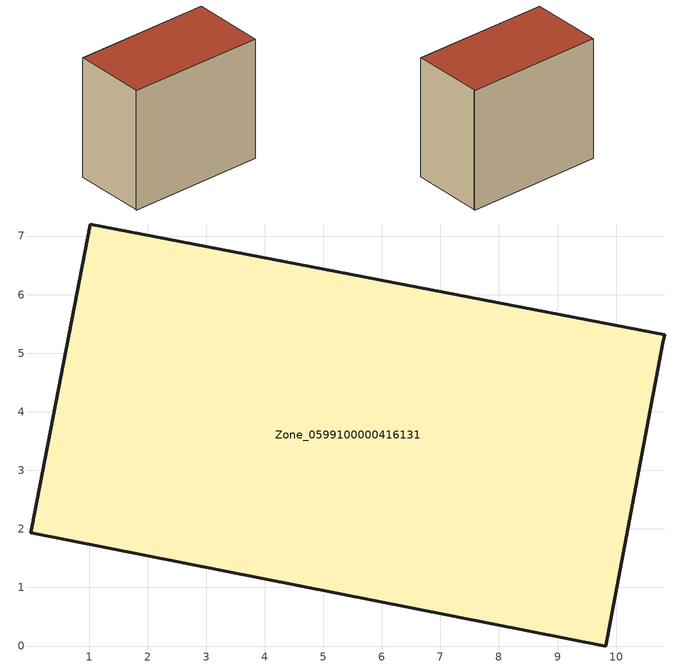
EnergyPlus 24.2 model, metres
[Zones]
Zone_0599100000416131
 floor ground (C_G): 9.82,0 0.01,1.94 0.03,2.02 1.02,7.21 10.83,5.31 10.8,5.17 z0
 wall outside (C_F): 0.03,2.02 0.01,1.94 9.82,0 10.8,5.17 10.83,5.31 1.02,7.21 0.03,2.02 z0:8.97
 roof outside (C_R): 0.01,1.94 9.82,0 10.8,5.17 10.83,5.31 1.02,7.21 0.03,2.02 z8.97
[BUILDING]
Pand.0599100000416131: North Axis=0; Terrain=City; Loads Convergence Tolerance Value=0.04; Temperature Convergence Tolerance Value=0.4; Solar Distribution=FullExterior; Maximum Number of Warmup Days=25; Minimum Number of Warmup Days=1
[Site:Location]
Rotterdam.The.Hague.AP_ZH_NLD Design_Conditions: Latitude=51.96; Longitude=4.45; Time Zone=1; Elevation=-4.5
[SITE:GROUNDTEMPERATURE:BUILDINGSURFACE]
18, 18, 18, 18, 18, 18, 18, 18, 18, 18, 18, 18
[MATERIAL] Thermal Absorptance=0.9; Solar Absorptance=0.7; Visible Absorptance=0.7
Name | Roughness | Thickness | Conductivity | Density | Specific Heat
G.TI.1992-2005 | MediumSmooth | 0.15 | 0.06 | 540 | 1210
F.TI.1992-2005 | Rough | 0.3 | 0.12 | 1920 | 840
R.TI.1992-2005 | MediumRough | 0.2 | 0.08 | 1500 | 1000
[CONSTRUCTION]
C_G: G.TI.1992-2005
C_F: F.TI.1992-2005
C_R: R.TI.1992-2005
[ZONE]
Zone_0599100000416131: Type=1; Multiplier=1; Ceiling Height=Autocalculate; Volume=Autocalculate; Floor Area=autocalculate; Part of Total Floor Area=Yes
[ZONEINFILTRATION:DESIGNFLOWRATE]
Infil_Zone_0599100000416131: Zone or ZoneList or Space or SpaceList=Zone_0599100000416131; Schedule=AlwaysOn; Design Flow Rate Calculation Method=Flow/Area; Flow Rate per Floor Area=0.0015; Constant Term Coefficient=1; Temperature Term Coefficient=0; Velocity Term Coefficient=0; Velocity Squared Term Coefficient=0
[HVACTEMPLATE:ZONE:IDEALLOADSAIRSYSTEM]
Zone_0599100000416131: Maximum Heating Supply Air Temperature=50; Minimum Cooling Supply Air Temperature=13; Maximum Heating Supply Air Humidity Ratio=0.0156; Minimum Cooling Supply Air Humidity Ratio=0.0077; Heating Limit=NoLimit; Cooling Limit=NoLimit; Dehumidification Control Type=ConstantSensibleHeatRatio; Cooling Sensible Heat Ratio=0.7; Dehumidification Setpoint=60; Humidification Control Type=None; Humidification Setpoint=30; Outdoor Air Method=None; Outdoor Air Flow Rate per Person=0.00944; Outdoor Air Flow Rate per Zone Floor Area=0; Outdoor Air Flow Rate per Zone=0; Demand Controlled Ventilation Type=None; Outdoor Air Economizer Type=NoEconomizer; Heat Recovery Type=None; Sensible Heat Recovery Effectiveness=0.7; Latent Heat Recovery Effectiveness=0.65
[ZONECONTROL:THERMOSTAT]
ThermostatControl_Zone_0599100000416131: Zone or ZoneList=Zone_0599100000416131; Control Type Schedule=DualSetpointControlType; Control 1=Thermostat_Zone_0599100000416131; Temperature Difference Between Cutout And Setpoint=0
[THERMOSTATSETPOINT:DUALSETPOINT]
Thermostat_Zone_0599100000416131: Heating Setpoint Temperature Schedule=HeatingSetpoint_Zone_0599100000416131; Cooling Setpoint Temperature Schedule=CoolingSetpoint_Zone_0599100000416131
[SCHEDULE:COMPACT]
HeatingSetpoint_Zone_0599100000416131: Through: 12/31, For: AllDays, Until: 24:00, 21
CoolingSetpoint_Zone_0599100000416131: Through: 12/31, For: AllDays, Until: 24:00, 24
DualSetpointControlType: Through: 12/31, For: AllDays, Until: 24:00, 4
AlwaysOn: Through: 12/31, For: AllDays, Until: 24:00, 1
